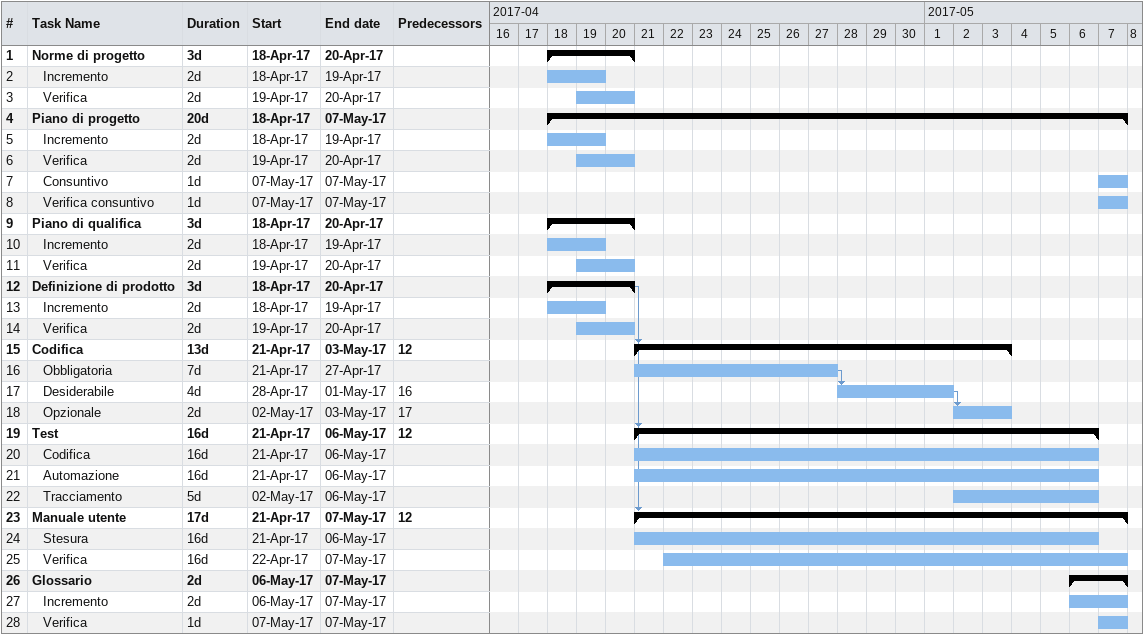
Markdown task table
| ID | Level | Task | Duration | Start | Finish | Predecessors |
|---|---|---|---|---|---|---|
| 1 | 1 | **Norme di progetto** | 3d | 2017-04-18 | 2017-04-20 |  |
| 2 | 2 | Incremento | 2d | 2017-04-18 | 2017-04-19 |  |
| 3 | 2 | Verifica | 2d | 2017-04-19 | 2017-04-20 |  |
| 4 | 1 | **Piano di progetto** | 20d | 2017-04-18 | 2017-05-07 |  |
| 5 | 2 | Incremento | 2d | 2017-04-18 | 2017-04-19 |  |
| 6 | 2 | Verifica | 2d | 2017-04-19 | 2017-04-20 |  |
| 7 | 2 | Consuntivo | 1d | 2017-05-07 | 2017-05-07 |  |
| 8 | 2 | Verifica consuntivo | 1d | 2017-05-07 | 2017-05-07 |  |
| 9 | 1 | **Piano di qualifica** | 3d | 2017-04-18 | 2017-04-20 |  |
| 10 | 2 | Incremento | 2d | 2017-04-18 | 2017-04-19 |  |
| 11 | 2 | Verifica | 2d | 2017-04-19 | 2017-04-20 |  |
| 12 | 1 | **Definizione di prodotto** | 3d | 2017-04-18 | 2017-04-20 |  |
| 13 | 2 | Incremento | 2d | 2017-04-18 | 2017-04-19 |  |
| 14 | 2 | Verifica | 2d | 2017-04-19 | 2017-04-20 |  |
| 15 | 1 | **Codifica** | 13d | 2017-04-21 | 2017-05-03 | 12 |
| 16 | 2 | Obbligatoria | 7d | 2017-04-21 | 2017-04-27 |  |
| 17 | 2 | Desiderabile | 4d | 2017-04-28 | 2017-05-01 | 16 |
| 18 | 2 | Opzionale | 2d | 2017-05-02 | 2017-05-03 | 17 |
| 19 | 1 | **Test** | 16d | 2017-04-21 | 2017-05-06 | 12 |
| 20 | 2 | Codifica | 16d | 2017-04-21 | 2017-05-06 |  |
| 21 | 2 | Automazione | 16d | 2017-04-21 | 2017-05-06 |  |
| 22 | 2 | Tracciamento | 5d | 2017-05-02 | 2017-05-06 |  |
| 23 | 1 | **Manuale utente** | 17d | 2017-04-21 | 2017-05-07 | 12 |
| 24 | 2 | Stesura | 16d | 2017-04-21 | 2017-05-06 |  |
| 25 | 2 | Verifica | 16d | 2017-04-22 | 2017-05-07 |  |
| 26 | 1 | **Glossario** | 2d | 2017-05-06 | 2017-05-07 |  |
| 27 | 2 | Incremento | 2d | 2017-05-06 | 2017-05-07 |  |
| 28 | 2 | Verifica | 1d | 2017-05-07 | 2017-05-07 |  |
